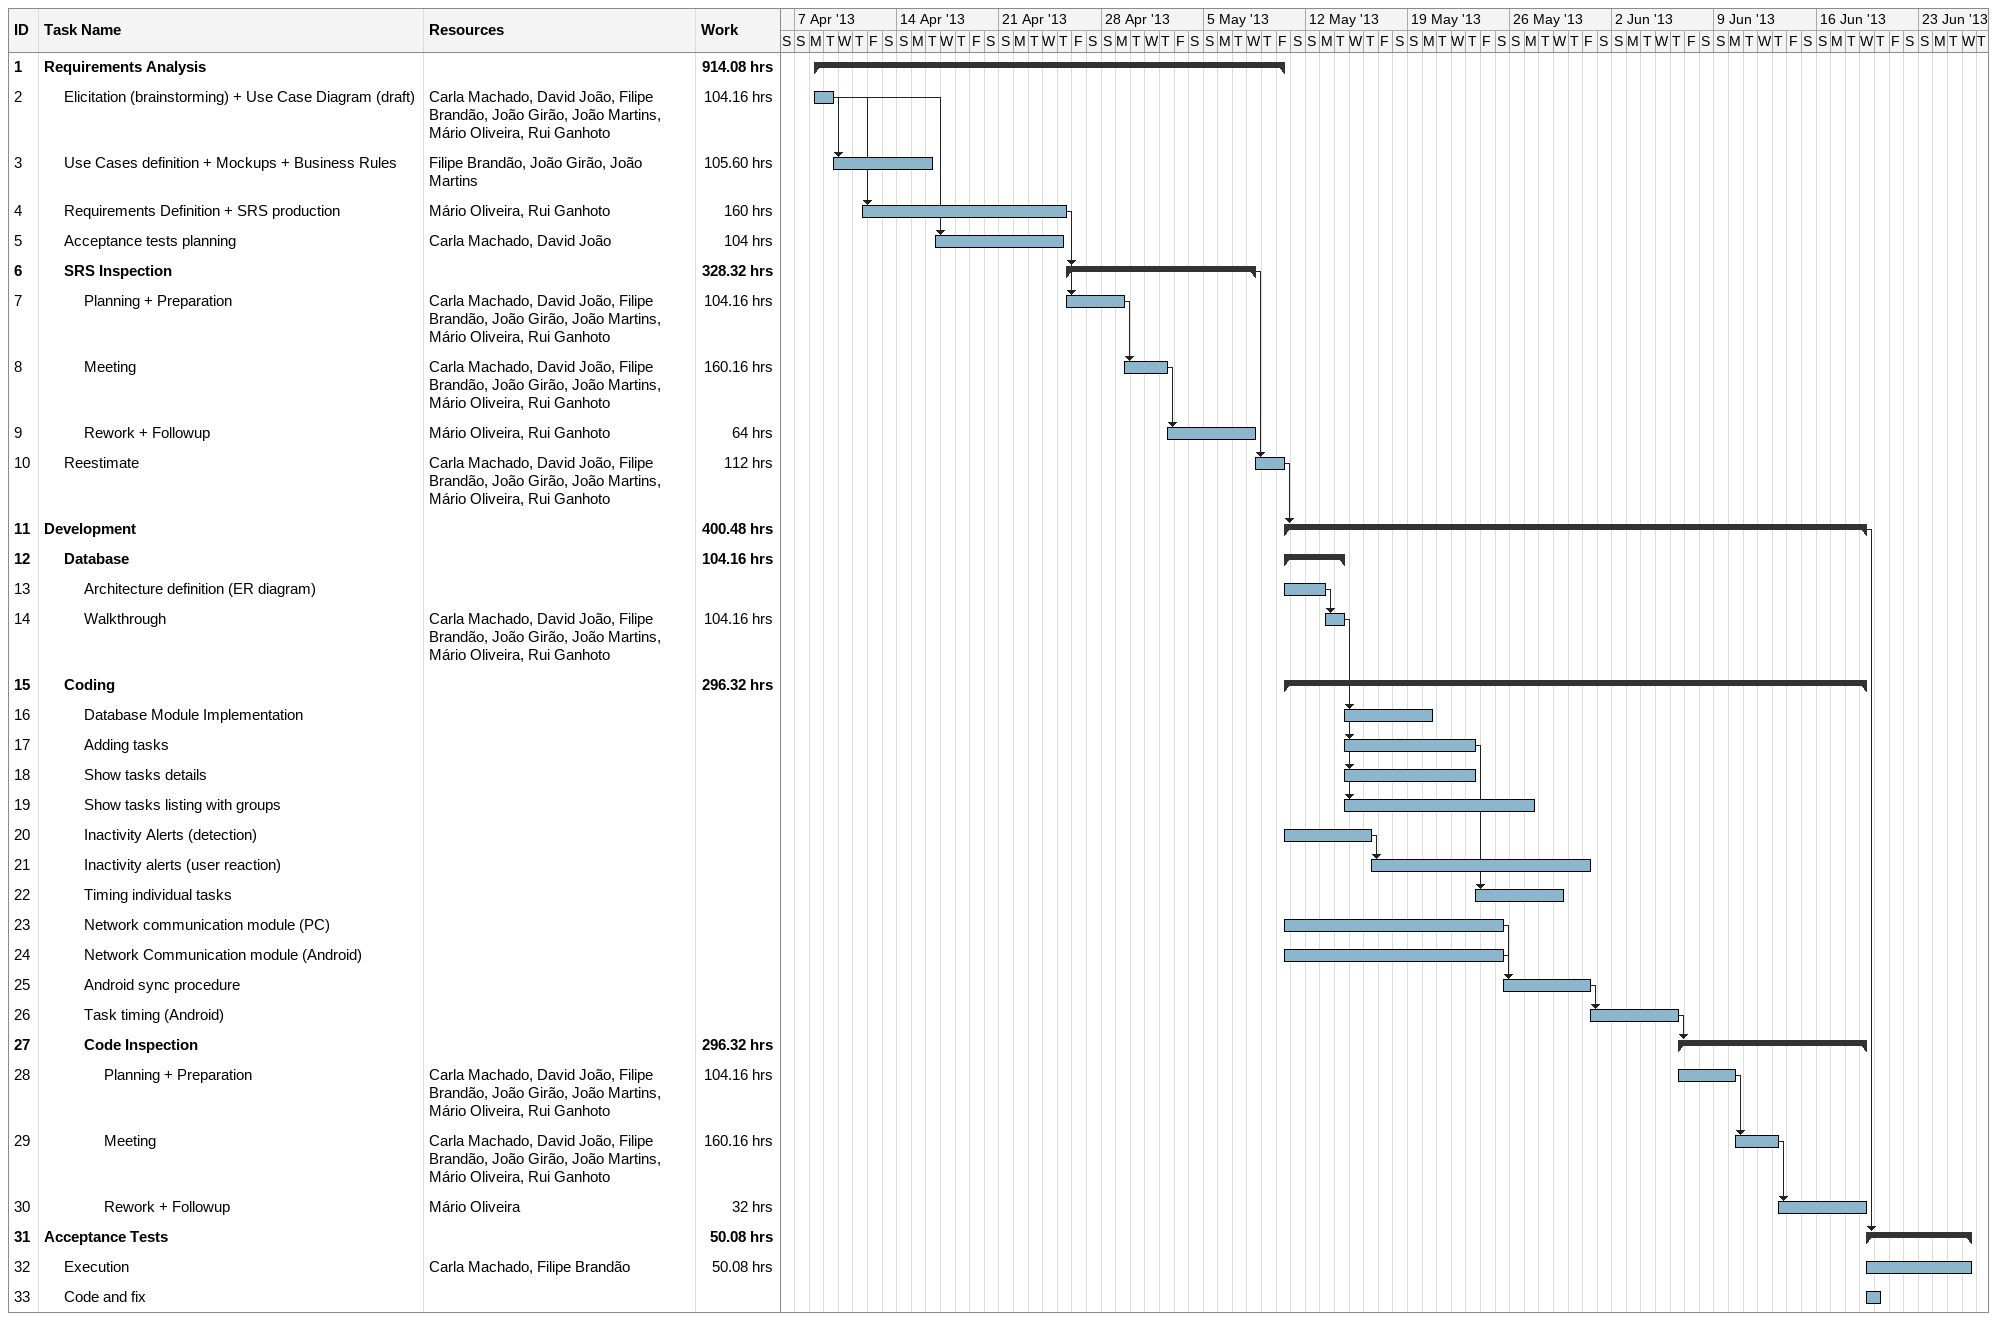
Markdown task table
| ID | Level | Task | Start | Finish | Predecessors | Resources | Work (h) |
|---|---|---|---|---|---|---|---|
| 1 | 1 | **Requirements Analysis** | 2013-04-08 | 2013-05-10 |  |  | 914.08 |
| 2 | 2 | Elicitation (brainstorming) + Use Case Diagram (draft) | 2013-04-08 | 2013-04-09 |  | Carla Machado, David João, Filipe Brandão, João Girão, João Martins, Mário Oliveira, Rui Ganhoto | 104.16 |
| 3 | 2 | Use Cases definition + Mockups + Business Rules | 2013-04-09 | 2013-04-16 | 2 | Filipe Brandão, João Girão, João Martins | 105.60 |
| 4 | 2 | Requirements Definition + SRS production | 2013-04-11 | 2013-04-25 | 2 | Mário Oliveira, Rui Ganhoto | 160 |
| 5 | 2 | Acceptance tests planning | 2013-04-16 | 2013-04-25 | 2 | Carla Machado, David João | 104 |
| 6 | 2 | **SRS Inspection** | 2013-04-25 | 2013-05-08 | 4 |  | 328.32 |
| 7 | 3 | Planning + Preparation | 2013-04-25 | 2013-04-29 | 4 | Carla Machado, David João, Filipe Brandão, João Girão, João Martins, Mário Oliveira, Rui Ganhoto | 104.16 |
| 8 | 3 | Meeting | 2013-04-29 | 2013-05-02 | 7 | Carla Machado, David João, Filipe Brandão, João Girão, João Martins, Mário Oliveira, Rui Ganhoto | 160.16 |
| 9 | 3 | Rework + Followup | 2013-05-02 | 2013-05-08 | 8 | Mário Oliveira, Rui Ganhoto | 64 |
| 10 | 2 | Reestimate | 2013-05-08 | 2013-05-10 | 6 | Carla Machado, David João, Filipe Brandão, João Girão, João Martins, Mário Oliveira, Rui Ganhoto | 112 |
| 11 | 1 | **Development** | 2013-05-10 | 2013-06-19 | 10 |  | 400.48 |
| 12 | 2 | **Database** | 2013-05-10 | 2013-05-14 |  |  | 104.16 |
| 13 | 3 | Architecture definition (ER diagram) | 2013-05-10 | 2013-05-13 |  |  |  |
| 14 | 3 | Walkthrough | 2013-05-13 | 2013-05-14 | 13 | Carla Machado, David João, Filipe Brandão, João Girão, João Martins, Mário Oliveira, Rui Ganhoto | 104.16 |
| 15 | 2 | **Coding** | 2013-05-10 | 2013-06-19 |  |  | 296.32 |
| 16 | 3 | Database Module Implementation | 2013-05-14 | 2013-05-20 | 14 |  |  |
| 17 | 3 | Adding tasks | 2013-05-14 | 2013-05-23 | 14 |  |  |
| 18 | 3 | Show tasks details | 2013-05-14 | 2013-05-23 | 14 |  |  |
| 19 | 3 | Show tasks listing with groups | 2013-05-14 | 2013-05-27 | 14 |  |  |
| 20 | 3 | Inactivity Alerts (detection) | 2013-05-10 | 2013-05-16 |  |  |  |
| 21 | 3 | Inactivity alerts (user reaction) | 2013-05-16 | 2013-05-31 | 20 |  |  |
| 22 | 3 | Timing individual tasks | 2013-05-23 | 2013-05-29 | 17 |  |  |
| 23 | 3 | Network communication module (PC) | 2013-05-10 | 2013-05-25 |  |  |  |
| 24 | 3 | Network Communication module (Android) | 2013-05-10 | 2013-05-25 |  |  |  |
| 25 | 3 | Android sync procedure | 2013-05-25 | 2013-05-31 | 23, 24 |  |  |
| 26 | 3 | Task timing (Android) | 2013-05-31 | 2013-06-06 | 25 |  |  |
| 27 | 3 | **Code Inspection** | 2013-06-06 | 2013-06-19 | 26 |  | 296.32 |
| 28 | 4 | Planning + Preparation | 2013-06-06 | 2013-06-10 |  | Carla Machado, David João, Filipe Brandão, João Girão, João Martins, Mário Oliveira, Rui Ganhoto | 104.16 |
| 29 | 4 | Meeting | 2013-06-10 | 2013-06-13 | 28 | Carla Machado, David João, Filipe Brandão, João Girão, João Martins, Mário Oliveira, Rui Ganhoto | 160.16 |
| 30 | 4 | Rework + Followup | 2013-06-13 | 2013-06-19 | 29 | Mário Oliveira | 32 |
| 31 | 1 | **Acceptance Tests** | 2013-06-19 | 2013-06-26 | 11 |  | 50.08 |
| 32 | 2 | Execution | 2013-06-19 | 2013-06-26 |  | Carla Machado, Filipe Brandão | 50.08 |
| 33 | 2 | Code and fix | 2013-06-19 | 2013-06-20 |  |  |  |
